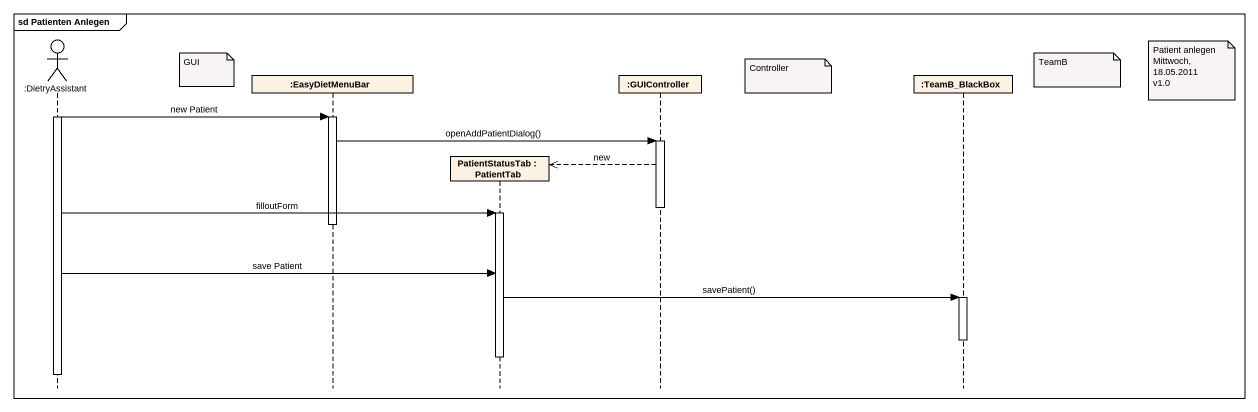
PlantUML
@startuml
mainframe sd Patienten Anlegen
hide footbox
actor ":DietryAssistant" as DietryAssistant
participant ":EasyDietMenuBar" as EasyDietMenuBar
participant "PatientStatusTab : PatientTab" as PatientStatusTab
participant ":GUIController" as GUIController
participant ":TeamB_BlackBox" as TeamB_BlackBox

note left of EasyDietMenuBar : GUI
note right of TeamB_BlackBox : TeamB
note right of TeamB_BlackBox
  Patient anlegen
  Mittwoch, 18.05.2011
  v1.0
end note
note right of GUIController : Controller
activate DietryAssistant
DietryAssistant -> EasyDietMenuBar : new Patient
activate EasyDietMenuBar
EasyDietMenuBar -> GUIController : openAddPatientDialog()
activate GUIController
GUIController -->> PatientStatusTab ** : new
deactivate GUIController
DietryAssistant -> PatientStatusTab : filloutForm
activate PatientStatusTab
deactivate EasyDietMenuBar
DietryAssistant -> PatientStatusTab : save Patient
PatientStatusTab -> TeamB_BlackBox : savePatient()
activate TeamB_BlackBox
deactivate TeamB_BlackBox
deactivate PatientStatusTab
deactivate DietryAssistant
@enduml
